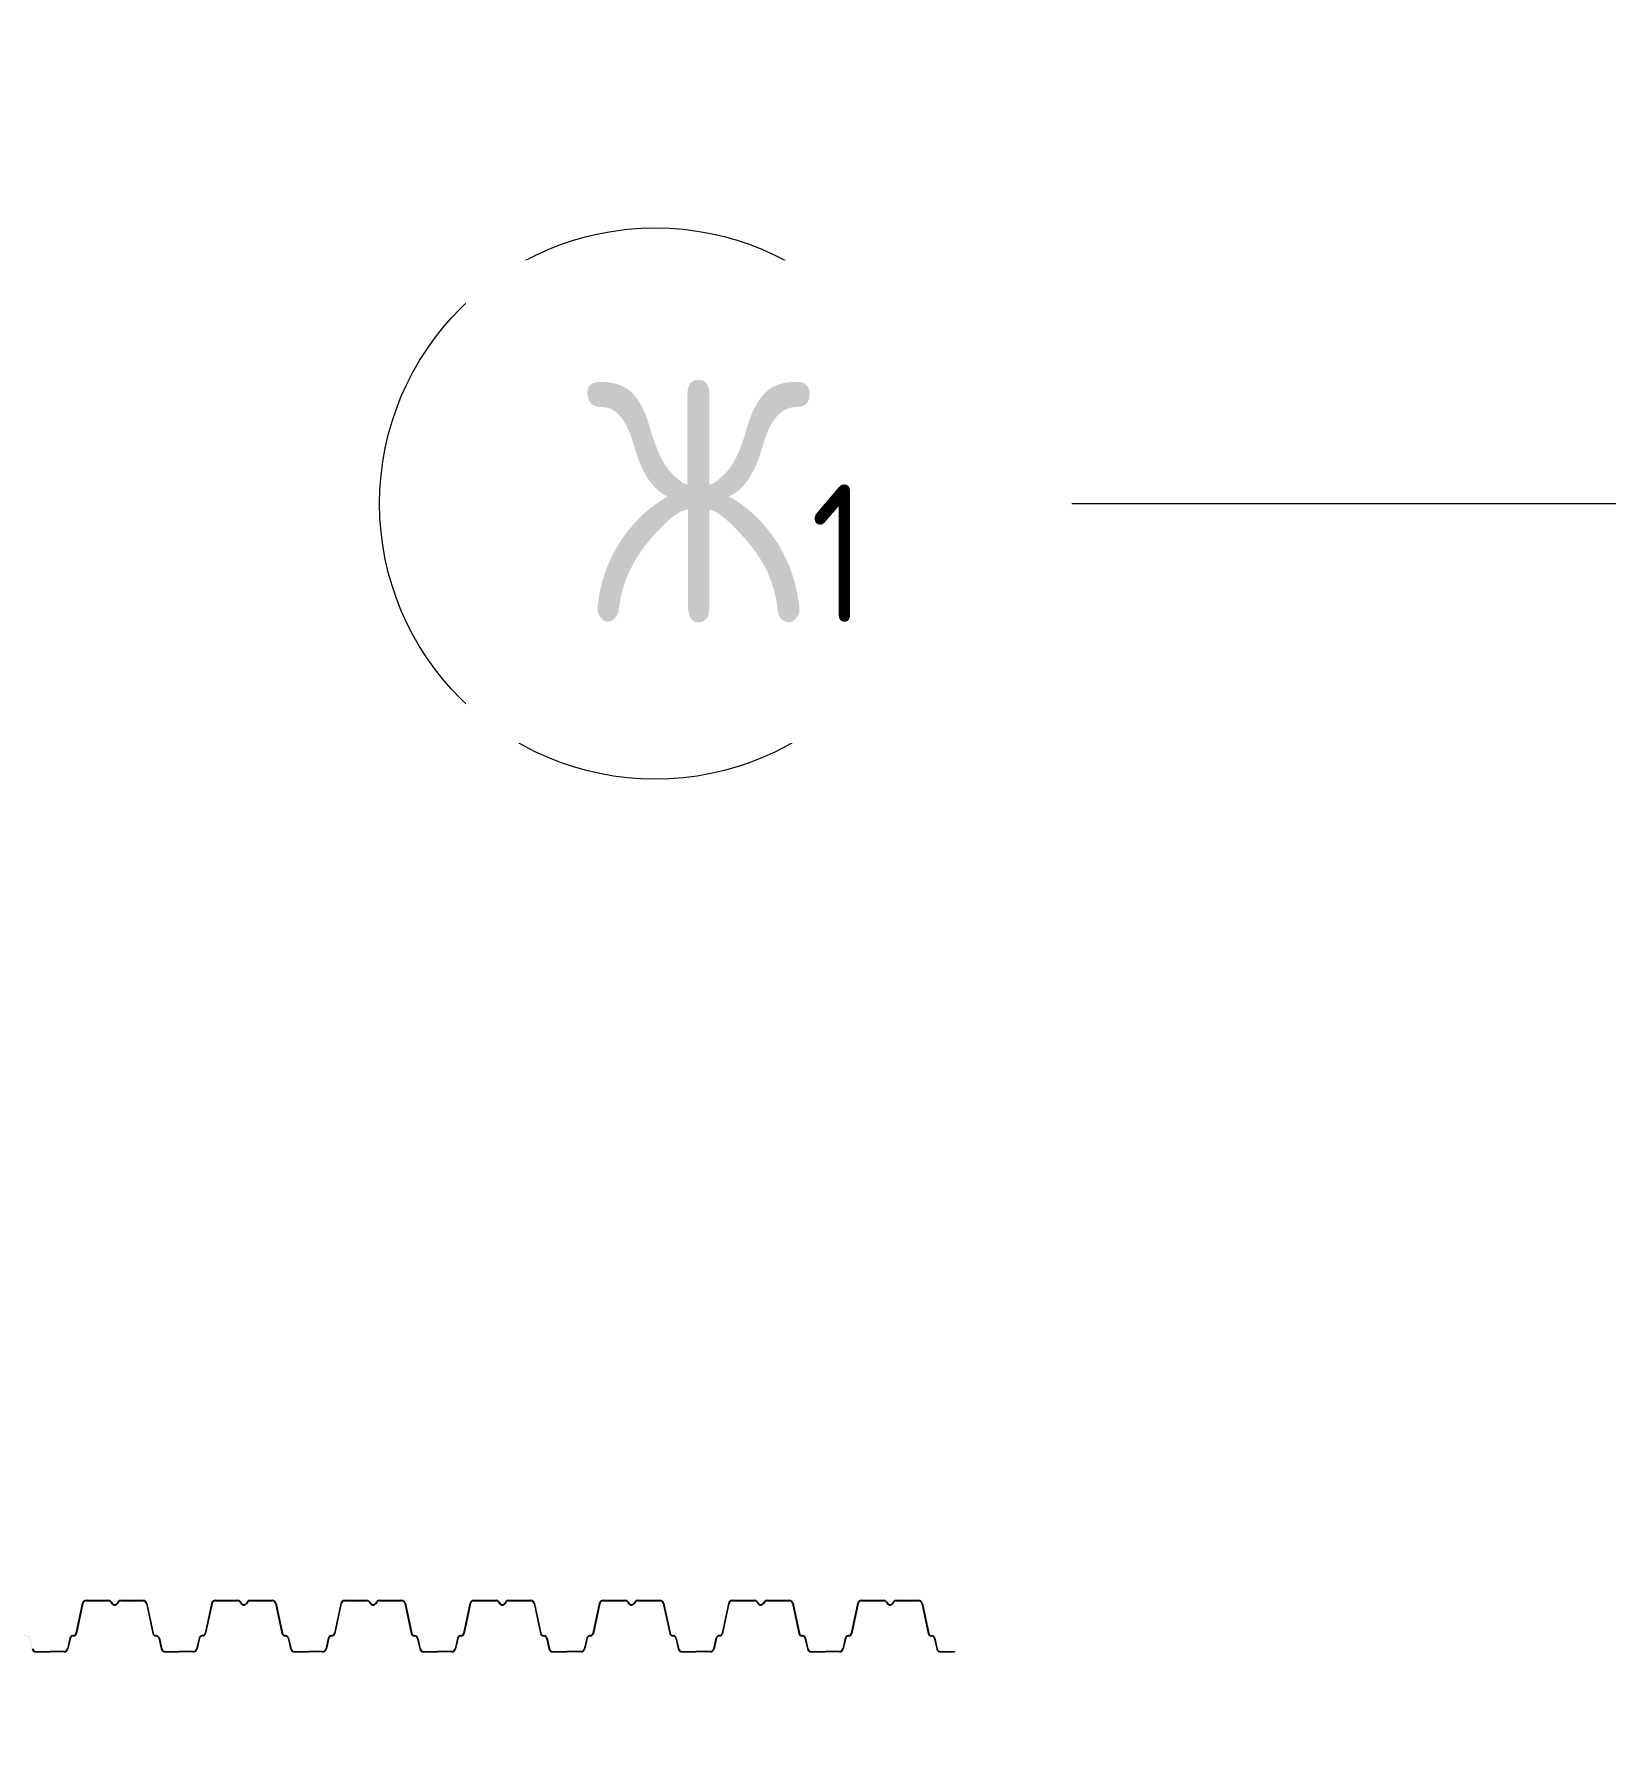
# Model space of a CAD drawing. Header units: millimetres. Extents: x -8417289 to 9420486, y 0 to 208205.
# Drawn here: x -225669 to -223389, y 104800 to 107282 of the extents above; entities that cross this region are included whole.
import ezdxf
from ezdxf import colors
from ezdxf.entities.mleader import LeaderData, LeaderLine
from ezdxf.math import Vec2, Vec3

# ---------------------------------------------------------------- set-up
doc = ezdxf.new("R2010")
doc.units = ezdxf.units.MM
doc.header["$MEASUREMENT"] = 0
doc.linetypes.add('CENTER', pattern=[2, 1.25, -0.25, 0.25, -0.25])
doc.layers.get('0').update_dxf_attribs({"color": 250, "lineweight": 9})
for name, color, linetype, lineweight in [('_АР ТЕКСТ', 250, 'Continuous', 25), ('АР_Оси', 195, 'Continuous', 9), ('АР_Отметки', 250, 'Continuous', 15)]:
    doc.layers.add(name, color=color, linetype=linetype, lineweight=lineweight)
doc.styles.add('ISOCPEUR', font='isocpeur.TTF', dxfattribs={"width": 0.7})
doc.styles.add('ГОСТ 2.304', font='isocpeur.TTF', dxfattribs={"width": 0.7})

# ---------------------------------------------------------------- blocks, each defined once
blk = doc.blocks.new('_DotSmall')
at = {"color": 0, "linetype": 'ByBlock', "const_width": 0.5}
blk.add_lwpolyline([(-0.0625, 0, 1), (0.0625, 0, 1)], format="xyb", close=True, dxfattribs=at)
blk = doc.blocks.new('*U3330')
h = blk.add_hatch(color=256)
h.paths.add_polyline_path([(1096.2, 20.1), (1095.4, 19.8), (1097.2, 12.2), (1098, 12.4)])
h.paths.add_polyline_path([(1096.2, 20.1), (1096.2, 20.2), (1095.4, 20), (1095.4, 19.8)])
h.paths.add_polyline_path([(1098, 12.4), (1097.2, 12.2), (1099, 4.4), (1099.8, 4.6)])
h.paths.add_polyline_path([(1099.8, 4.6), (1099, 4.4, 0.343872), (1104.6, 0), (1104.6, 0.8, -0.343461)])
h.paths.add_polyline_path([(1125, 0.8), (1104.6, 0.8), (1104.6, 0), (1125, 0)])
h.paths.add_polyline_path([(975.9, 26.9), (975.1, 27.1, -0.318844), (971.7, 24), (970.5, 23.9, 0.318609), (966.3, 20.2), (967.1, 20, -0.318595), (970.6, 23.1), (971.8, 23.2, 0.318878)])
h.paths.add_polyline_path([(967.1, 20, -0.000514), (967.1, 20), (966.3, 20.2), (962.7, 4.6), (963.5, 4.4, 0.000368), (963.5, 4.4)])
h.paths.add_polyline_path([(963.5, 4.4), (962.7, 4.6, -0.343461), (957.9, 0.8), (957.9, 0, 0.343461)])
h.paths.add_polyline_path([(957.9, 0.8), (937.5, 0.8), (937.5, 0), (957.9, 0)])
h.paths.add_polyline_path([(1028, 70.4), (1026.1, 73, 0.239303), (1022.2, 75), (1022.2, 74.2, -0.239303), (1025.5, 72.6), (1027.4, 70, 0.239303), (1031.2, 68, 0.239303), (1035.1, 70), (1037, 72.6, -0.239303), (1040.2, 74.2), (1040.2, 75, 0.239303), (1036.4, 73), (1034.5, 70.4, -0.239303), (1031.2, 68.8, -0.239303)])
h.paths.add_polyline_path([(1072.5, 75), (1040.2, 75), (1040.2, 74.2), (1072.5, 74.2, -0.354586), (1077.4, 70.2), (1086.6, 26.9), (1087.4, 27.1), (1078.2, 70.4, 0.354586)])
h.paths.add_polyline_path([(1092, 23.9), (1090.8, 24, -0.318844), (1087.4, 27.1), (1086.6, 26.9, 0.318878), (1090.7, 23.2), (1091.9, 23.1, -0.318595), (1095.4, 20), (1096.2, 20.2, 0.318609)])
h.paths.add_polyline_path([(985.1, 70.2, -0.354586), (990, 74.2), (1022.2, 74.2), (1022.2, 75), (990, 75, 0.354586), (984.3, 70.4), (975.1, 27.1), (975.9, 26.9)])
h = blk.add_hatch(color=256)
h.paths.add_polyline_path([(1283.7, 20.1), (1282.9, 19.8), (1284.7, 12.2), (1285.5, 12.4)])
h.paths.add_polyline_path([(1283.7, 20.1), (1283.7, 20.2), (1282.9, 20), (1282.9, 19.8)])
h.paths.add_polyline_path([(1285.5, 12.4), (1284.7, 12.2), (1286.5, 4.4), (1287.3, 4.6)])
h.paths.add_polyline_path([(1287.3, 4.6), (1286.5, 4.4, 0.343872), (1292.1, 0), (1292.1, 0.8, -0.343461)])
h.paths.add_polyline_path([(1312.5, 0.8), (1292.1, 0.8), (1292.1, 0), (1312.5, 0)])
h.paths.add_polyline_path([(1163.4, 26.9), (1162.6, 27.1, -0.318844), (1159.2, 24), (1158, 23.9, 0.318609), (1153.8, 20.2), (1154.6, 20, -0.318595), (1158.1, 23.1), (1159.3, 23.2, 0.318878)])
h.paths.add_polyline_path([(1154.6, 20, -0.000514), (1154.6, 20), (1153.8, 20.2), (1150.2, 4.6), (1151, 4.4, 0.000368), (1151, 4.4)])
h.paths.add_polyline_path([(1151, 4.4), (1150.2, 4.6, -0.343461), (1145.4, 0.8), (1145.4, 0, 0.343461)])
h.paths.add_polyline_path([(1145.4, 0.8), (1125, 0.8), (1125, 0), (1145.4, 0)])
h.paths.add_polyline_path([(1215.5, 70.4), (1213.6, 73, 0.239303), (1209.7, 75), (1209.7, 74.2, -0.239303), (1213, 72.6), (1214.9, 70, 0.239303), (1218.7, 68, 0.239303), (1222.6, 70), (1224.5, 72.6, -0.239303), (1227.7, 74.2), (1227.7, 75, 0.239303), (1223.9, 73), (1222, 70.4, -0.239303), (1218.7, 68.8, -0.239303)])
h.paths.add_polyline_path([(1260, 75), (1227.7, 75), (1227.7, 74.2), (1260, 74.2, -0.354586), (1264.9, 70.2), (1274.1, 26.9), (1274.9, 27.1), (1265.7, 70.4, 0.354586)])
h.paths.add_polyline_path([(1279.5, 23.9), (1278.3, 24, -0.318844), (1274.9, 27.1), (1274.1, 26.9, 0.318878), (1278.2, 23.2), (1279.4, 23.1, -0.318595), (1282.9, 20), (1283.7, 20.2, 0.318609)])
h.paths.add_polyline_path([(1172.6, 70.2, -0.354586), (1177.5, 74.2), (1209.7, 74.2), (1209.7, 75), (1177.5, 75, 0.354586), (1171.8, 70.4), (1162.6, 27.1), (1163.4, 26.9)])
h = blk.add_hatch(color=256)
h.paths.add_polyline_path([(1471.2, 20.1), (1470.4, 19.8), (1472.2, 12.2), (1473, 12.4)])
h.paths.add_polyline_path([(1471.2, 20.1), (1471.2, 20.2), (1470.4, 20), (1470.4, 19.8)])
h.paths.add_polyline_path([(1473, 12.4), (1472.2, 12.2), (1474, 4.4), (1474.8, 4.6)])
h.paths.add_polyline_path([(1474.8, 4.6), (1474, 4.4, 0.343872), (1479.6, 0), (1479.6, 0.8, -0.343461)])
h.paths.add_polyline_path([(1500, 0.8), (1479.6, 0.8), (1479.6, 0), (1500, 0)])
h.paths.add_polyline_path([(1350.9, 26.9), (1350.1, 27.1, -0.318844), (1346.7, 24), (1345.5, 23.9, 0.318609), (1341.3, 20.2), (1342.1, 20, -0.318595), (1345.6, 23.1), (1346.8, 23.2, 0.318878)])
h.paths.add_polyline_path([(1342.1, 20, -0.000514), (1342.1, 20), (1341.3, 20.2), (1337.7, 4.6), (1338.5, 4.4, 0.000368), (1338.5, 4.4)])
h.paths.add_polyline_path([(1338.5, 4.4), (1337.7, 4.6, -0.343461), (1332.9, 0.8), (1332.9, 0, 0.343461)])
h.paths.add_polyline_path([(1332.9, 0.8), (1312.5, 0.8), (1312.5, 0), (1332.9, 0)])
h.paths.add_polyline_path([(1403, 70.4), (1401.1, 73, 0.239303), (1397.2, 75), (1397.2, 74.2, -0.239303), (1400.5, 72.6), (1402.4, 70, 0.239303), (1406.2, 68, 0.239303), (1410.1, 70), (1412, 72.6, -0.239303), (1415.2, 74.2), (1415.2, 75, 0.239303), (1411.4, 73), (1409.5, 70.4, -0.239303), (1406.2, 68.8, -0.239303)])
h.paths.add_polyline_path([(1447.5, 75), (1415.2, 75), (1415.2, 74.2), (1447.5, 74.2, -0.354586), (1452.4, 70.2), (1461.6, 26.9), (1462.4, 27.1), (1453.2, 70.4, 0.354586)])
h.paths.add_polyline_path([(1467, 23.9), (1465.8, 24, -0.318844), (1462.4, 27.1), (1461.6, 26.9, 0.318878), (1465.7, 23.2), (1466.9, 23.1, -0.318595), (1470.4, 20), (1471.2, 20.2, 0.318609)])
h.paths.add_polyline_path([(1360.1, 70.2, -0.354586), (1365, 74.2), (1397.2, 74.2), (1397.2, 75), (1365, 75, 0.354586), (1359.3, 70.4), (1350.1, 27.1), (1350.9, 26.9)])
h = blk.add_hatch(color=256)
h.paths.add_polyline_path([(1658.7, 20.1), (1657.9, 19.8), (1659.7, 12.2), (1660.5, 12.4)])
h.paths.add_polyline_path([(1658.7, 20.1), (1658.7, 20.2), (1657.9, 20), (1657.9, 19.8)])
h.paths.add_polyline_path([(1660.5, 12.4), (1659.7, 12.2), (1661.5, 4.4), (1662.3, 4.6)])
h.paths.add_polyline_path([(1662.3, 4.6), (1661.5, 4.4, 0.343872), (1667.1, 0), (1667.1, 0.8, -0.343461)])
h.paths.add_polyline_path([(1687.5, 0.8), (1667.1, 0.8), (1667.1, 0), (1687.5, 0)])
h.paths.add_polyline_path([(1538.4, 26.9), (1537.6, 27.1, -0.318844), (1534.2, 24), (1533, 23.9, 0.318609), (1528.8, 20.2), (1529.6, 20, -0.318595), (1533.1, 23.1), (1534.3, 23.2, 0.318878)])
h.paths.add_polyline_path([(1529.6, 20, -0.000514), (1529.6, 20), (1528.8, 20.2), (1525.2, 4.6), (1526, 4.4, 0.000368), (1526, 4.4)])
h.paths.add_polyline_path([(1526, 4.4), (1525.2, 4.6, -0.343461), (1520.4, 0.8), (1520.4, 0, 0.343461)])
h.paths.add_polyline_path([(1520.4, 0.8), (1500, 0.8), (1500, 0), (1520.4, 0)])
h.paths.add_polyline_path([(1590.5, 70.4), (1588.6, 73, 0.239303), (1584.7, 75), (1584.7, 74.2, -0.239303), (1588, 72.6), (1589.9, 70, 0.239303), (1593.7, 68, 0.239303), (1597.6, 70), (1599.5, 72.6, -0.239303), (1602.7, 74.2), (1602.7, 75, 0.239303), (1598.9, 73), (1597, 70.4, -0.239303), (1593.7, 68.8, -0.239303)])
h.paths.add_polyline_path([(1635, 75), (1602.7, 75), (1602.7, 74.2), (1635, 74.2, -0.354586), (1639.9, 70.2), (1649.1, 26.9), (1649.9, 27.1), (1640.7, 70.4, 0.354586)])
h.paths.add_polyline_path([(1654.5, 23.9), (1653.3, 24, -0.318844), (1649.9, 27.1), (1649.1, 26.9, 0.318878), (1653.2, 23.2), (1654.4, 23.1, -0.318595), (1657.9, 20), (1658.7, 20.2, 0.318609)])
h.paths.add_polyline_path([(1547.6, 70.2, -0.354586), (1552.5, 74.2), (1584.7, 74.2), (1584.7, 75), (1552.5, 75, 0.354586), (1546.8, 70.4), (1537.6, 27.1), (1538.4, 26.9)])
h = blk.add_hatch(color=256)
h.paths.add_polyline_path([(1846.2, 20.1), (1845.4, 19.8), (1847.2, 12.2), (1848, 12.4)])
h.paths.add_polyline_path([(1846.2, 20.1), (1846.2, 20.2), (1845.4, 20), (1845.4, 19.8)])
h.paths.add_polyline_path([(1848, 12.4), (1847.2, 12.2), (1849, 4.4), (1849.8, 4.6)])
h.paths.add_polyline_path([(1849.8, 4.6), (1849, 4.4, 0.343872), (1854.6, 0), (1854.6, 0.8, -0.343461)])
h.paths.add_polyline_path([(1875, 0.8), (1854.6, 0.8), (1854.6, 0), (1875, 0)])
h.paths.add_polyline_path([(1725.9, 26.9), (1725.1, 27.1, -0.318844), (1721.7, 24), (1720.5, 23.9, 0.318609), (1716.3, 20.2), (1717.1, 20, -0.318595), (1720.6, 23.1), (1721.8, 23.2, 0.318878)])
h.paths.add_polyline_path([(1717.1, 20, -0.000514), (1717.1, 20), (1716.3, 20.2), (1712.7, 4.6), (1713.5, 4.4, 0.000368), (1713.5, 4.4)])
h.paths.add_polyline_path([(1713.5, 4.4), (1712.7, 4.6, -0.343461), (1707.9, 0.8), (1707.9, 0, 0.343461)])
h.paths.add_polyline_path([(1707.9, 0.8), (1687.5, 0.8), (1687.5, 0), (1707.9, 0)])
h.paths.add_polyline_path([(1778, 70.4), (1776.1, 73, 0.239303), (1772.2, 75), (1772.2, 74.2, -0.239303), (1775.5, 72.6), (1777.4, 70, 0.239303), (1781.2, 68, 0.239303), (1785.1, 70), (1787, 72.6, -0.239303), (1790.2, 74.2), (1790.2, 75, 0.239303), (1786.4, 73), (1784.5, 70.4, -0.239303), (1781.2, 68.8, -0.239303)])
h.paths.add_polyline_path([(1822.5, 75), (1790.2, 75), (1790.2, 74.2), (1822.5, 74.2, -0.354586), (1827.4, 70.2), (1836.6, 26.9), (1837.4, 27.1), (1828.2, 70.4, 0.354586)])
h.paths.add_polyline_path([(1842, 23.9), (1840.8, 24, -0.318844), (1837.4, 27.1), (1836.6, 26.9, 0.318878), (1840.7, 23.2), (1841.9, 23.1, -0.318595), (1845.4, 20), (1846.2, 20.2, 0.318609)])
h.paths.add_polyline_path([(1735.1, 70.2, -0.354586), (1740, 74.2), (1772.2, 74.2), (1772.2, 75), (1740, 75, 0.354586), (1734.3, 70.4), (1725.1, 27.1), (1725.9, 26.9)])
h = blk.add_hatch(color=256)
h.paths.add_polyline_path([(2033.7, 20.1), (2032.9, 19.8), (2034.7, 12.2), (2035.5, 12.4)])
h.paths.add_polyline_path([(2033.7, 20.1), (2033.7, 20.2), (2032.9, 20), (2032.9, 19.8)])
h.paths.add_polyline_path([(2035.5, 12.4), (2034.7, 12.2), (2036.5, 4.4), (2037.3, 4.6)])
h.paths.add_polyline_path([(2037.3, 4.6), (2036.5, 4.4, 0.343872), (2042.1, 0), (2042.1, 0.8, -0.343461)])
h.paths.add_polyline_path([(2062.5, 0.8), (2042.1, 0.8), (2042.1, 0), (2062.5, 0)])
h.paths.add_polyline_path([(1913.4, 26.9), (1912.6, 27.1, -0.318844), (1909.2, 24), (1908, 23.9, 0.318609), (1903.8, 20.2), (1904.6, 20, -0.318595), (1908.1, 23.1), (1909.3, 23.2, 0.318878)])
h.paths.add_polyline_path([(1904.6, 20, -0.000514), (1904.6, 20), (1903.8, 20.2), (1900.2, 4.6), (1901, 4.4, 0.000368), (1901, 4.4)])
h.paths.add_polyline_path([(1901, 4.4), (1900.2, 4.6, -0.343461), (1895.4, 0.8), (1895.4, 0, 0.343461)])
h.paths.add_polyline_path([(1895.4, 0.8), (1875, 0.8), (1875, 0), (1895.4, 0)])
h.paths.add_polyline_path([(1965.5, 70.4), (1963.6, 73, 0.239303), (1959.7, 75), (1959.7, 74.2, -0.239303), (1963, 72.6), (1964.9, 70, 0.239303), (1968.7, 68, 0.239303), (1972.6, 70), (1974.5, 72.6, -0.239303), (1977.7, 74.2), (1977.7, 75, 0.239303), (1973.9, 73), (1972, 70.4, -0.239303), (1968.7, 68.8, -0.239303)])
h.paths.add_polyline_path([(2010, 75), (1977.7, 75), (1977.7, 74.2), (2010, 74.2, -0.354586), (2014.9, 70.2), (2024.1, 26.9), (2024.9, 27.1), (2015.7, 70.4, 0.354586)])
h.paths.add_polyline_path([(2029.5, 23.9), (2028.3, 24, -0.318844), (2024.9, 27.1), (2024.1, 26.9, 0.318878), (2028.2, 23.2), (2029.4, 23.1, -0.318595), (2032.9, 20), (2033.7, 20.2, 0.318609)])
h.paths.add_polyline_path([(1922.6, 70.2, -0.354586), (1927.5, 74.2), (1959.7, 74.2), (1959.7, 75), (1927.5, 75, 0.354586), (1921.8, 70.4), (1912.6, 27.1), (1913.4, 26.9)])
h = blk.add_hatch(color=256)
h.paths.add_polyline_path([(2221.2, 20.1), (2220.4, 19.8), (2222.2, 12.2), (2223, 12.4)])
h.paths.add_polyline_path([(2221.2, 20.1), (2221.2, 20.2), (2220.4, 20), (2220.4, 19.8)])
h.paths.add_polyline_path([(2223, 12.4), (2222.2, 12.2), (2224, 4.4), (2224.8, 4.6)])
h.paths.add_polyline_path([(2224.8, 4.6), (2224, 4.4, 0.343872), (2229.6, 0), (2229.6, 0.8, -0.343461)])
h.paths.add_polyline_path([(2250, 0.8), (2229.6, 0.8), (2229.6, 0), (2250, 0)])
h.paths.add_polyline_path([(2100.9, 26.9), (2100.1, 27.1, -0.318844), (2096.7, 24), (2095.5, 23.9, 0.318609), (2091.3, 20.2), (2092.1, 20, -0.318595), (2095.6, 23.1), (2096.8, 23.2, 0.318878)])
h.paths.add_polyline_path([(2092.1, 20, -0.000514), (2092.1, 20), (2091.3, 20.2), (2087.7, 4.6), (2088.5, 4.4, 0.000368), (2088.5, 4.4)])
h.paths.add_polyline_path([(2088.5, 4.4), (2087.7, 4.6, -0.343461), (2082.9, 0.8), (2082.9, 0, 0.343461)])
h.paths.add_polyline_path([(2082.9, 0.8), (2062.5, 0.8), (2062.5, 0), (2082.9, 0)])
h.paths.add_polyline_path([(2153, 70.4), (2151.1, 73, 0.239303), (2147.2, 75), (2147.2, 74.2, -0.239303), (2150.5, 72.6), (2152.4, 70, 0.239303), (2156.2, 68, 0.239303), (2160.1, 70), (2162, 72.6, -0.239303), (2165.2, 74.2), (2165.2, 75, 0.239303), (2161.4, 73), (2159.5, 70.4, -0.239303), (2156.2, 68.8, -0.239303)])
h.paths.add_polyline_path([(2197.5, 75), (2165.2, 75), (2165.2, 74.2), (2197.5, 74.2, -0.354586), (2202.4, 70.2), (2211.6, 26.9), (2212.4, 27.1), (2203.2, 70.4, 0.354586)])
h.paths.add_polyline_path([(2217, 23.9), (2215.8, 24, -0.318844), (2212.4, 27.1), (2211.6, 26.9, 0.318878), (2215.7, 23.2), (2216.9, 23.1, -0.318595), (2220.4, 20), (2221.2, 20.2, 0.318609)])
h.paths.add_polyline_path([(2110.1, 70.2, -0.354586), (2115, 74.2), (2147.2, 74.2), (2147.2, 75), (2115, 75, 0.354586), (2109.3, 70.4), (2100.1, 27.1), (2100.9, 26.9)])
h = blk.add_hatch(color=256)
h.paths.add_polyline_path([(2408.7, 20.1), (2407.9, 19.8), (2409.7, 12.2), (2410.5, 12.4)])
h.paths.add_polyline_path([(2408.7, 20.1), (2408.7, 20.2), (2407.9, 20), (2407.9, 19.8)])
h.paths.add_polyline_path([(2410.5, 12.4), (2409.7, 12.2), (2411.5, 4.4), (2412.3, 4.6)])
h.paths.add_polyline_path([(2412.3, 4.6), (2411.5, 4.4, 0.343872), (2417.1, 0), (2417.1, 0.8, -0.343461)])
h.paths.add_polyline_path([(2437.5, 0.8), (2417.1, 0.8), (2417.1, 0), (2437.5, 0)])
h.paths.add_polyline_path([(2288.4, 26.9), (2287.6, 27.1, -0.318844), (2284.2, 24), (2283, 23.9, 0.318609), (2278.8, 20.2), (2279.6, 20, -0.318595), (2283.1, 23.1), (2284.3, 23.2, 0.318878)])
h.paths.add_polyline_path([(2279.6, 20, -0.000514), (2279.6, 20), (2278.8, 20.2), (2275.2, 4.6), (2276, 4.4, 0.000368), (2276, 4.4)])
h.paths.add_polyline_path([(2276, 4.4), (2275.2, 4.6, -0.343461), (2270.4, 0.8), (2270.4, 0, 0.343461)])
h.paths.add_polyline_path([(2270.4, 0.8), (2250, 0.8), (2250, 0), (2270.4, 0)])
h.paths.add_polyline_path([(2340.5, 70.4), (2338.6, 73, 0.239303), (2334.7, 75), (2334.7, 74.2, -0.239303), (2338, 72.6), (2339.9, 70, 0.239303), (2343.7, 68, 0.239303), (2347.6, 70), (2349.5, 72.6, -0.239303), (2352.7, 74.2), (2352.7, 75, 0.239303), (2348.9, 73), (2347, 70.4, -0.239303), (2343.7, 68.8, -0.239303)])
h.paths.add_polyline_path([(2385, 75), (2352.7, 75), (2352.7, 74.2), (2385, 74.2, -0.354586), (2389.9, 70.2), (2399.1, 26.9), (2399.9, 27.1), (2390.7, 70.4, 0.354586)])
h.paths.add_polyline_path([(2404.5, 23.9), (2403.3, 24, -0.318844), (2399.9, 27.1), (2399.1, 26.9, 0.318878), (2403.2, 23.2), (2404.4, 23.1, -0.318595), (2407.9, 20), (2408.7, 20.2, 0.318609)])
h.paths.add_polyline_path([(2297.6, 70.2, -0.354586), (2302.5, 74.2), (2334.7, 74.2), (2334.7, 75), (2302.5, 75, 0.354586), (2296.8, 70.4), (2287.6, 27.1), (2288.4, 26.9)])
for p, q in [((1177.5, 75), (1209.7, 75)), ((1209.7, 75), (1209.7, 74.2)), ((1227.7, 75), (1260, 75)), ((1227.7, 75), (1227.7, 74.2)), ((1365, 75), (1397.2, 75)), ((1397.2, 75), (1397.2, 74.2)), ((1415.2, 75), (1447.5, 75)), ((1415.2, 75), (1415.2, 74.2)), ((1552.5, 75), (1584.7, 75)), ((1584.7, 75), (1584.7, 74.2)), ((1602.7, 75), (1635, 75)), ((1602.7, 75), (1602.7, 74.2)), ((1740, 75), (1772.2, 75)), ((1772.2, 75), (1772.2, 74.2)), ((1790.2, 75), (1822.5, 75)), ((1790.2, 75), (1790.2, 74.2)), ((1927.5, 75), (1959.7, 75)), ((1959.7, 75), (1959.7, 74.2)), ((1977.7, 75), (2010, 75)), ((1977.7, 75), (1977.7, 74.2)), ((2115, 75), (2147.2, 75)), ((2147.2, 75), (2147.2, 74.2)), ((2165.2, 75), (2197.5, 75)), ((2165.2, 75), (2165.2, 74.2)), ((2302.5, 75), (2334.7, 75)), ((2334.7, 75), (2334.7, 74.2)), ((2352.7, 75), (2385, 75)), ((2352.7, 75), (2352.7, 74.2)), ((1171.8, 70.4), (1162.6, 27.1)), ((1172.6, 70.2), (1163.4, 26.9)), ((1177.5, 74.2), (1209.7, 74.2)), ((1213, 72.6), (1214.9, 70)), ((1213.6, 73), (1215.5, 70.4)), ((1223.9, 73), (1222, 70.4)), ((1224.5, 72.6), (1222.6, 70)), ((1227.7, 74.2), (1260, 74.2)), ((1264.9, 70.2), (1274.1, 26.9)), ((1265.7, 70.4), (1274.9, 27.1)), ((1359.3, 70.4), (1350.1, 27.1)), ((1360.1, 70.2), (1350.9, 26.9)), ((1365, 74.2), (1397.2, 74.2)), ((1400.5, 72.6), (1402.4, 70)), ((1401.1, 73), (1403, 70.4)), ((1411.4, 73), (1409.5, 70.4)), ((1412, 72.6), (1410.1, 70)), ((1415.2, 74.2), (1447.5, 74.2)), ((1452.4, 70.2), (1461.6, 26.9)), ((1453.2, 70.4), (1462.4, 27.1)), ((1546.8, 70.4), (1537.6, 27.1)), ((1547.6, 70.2), (1538.4, 26.9)), ((1552.5, 74.2), (1584.7, 74.2)), ((1588, 72.6), (1589.9, 70)), ((1588.6, 73), (1590.5, 70.4)), ((1598.9, 73), (1597, 70.4)), ((1599.5, 72.6), (1597.6, 70)), ((1602.7, 74.2), (1635, 74.2)), ((1639.9, 70.2), (1649.1, 26.9)), ((1640.7, 70.4), (1649.9, 27.1)), ((1734.3, 70.4), (1725.1, 27.1)), ((1735.1, 70.2), (1725.9, 26.9)), ((1740, 74.2), (1772.2, 74.2)), ((1775.5, 72.6), (1777.4, 70)), ((1776.1, 73), (1778, 70.4)), ((1786.4, 73), (1784.5, 70.4)), ((1787, 72.6), (1785.1, 70)), ((1790.2, 74.2), (1822.5, 74.2)), ((1827.4, 70.2), (1836.6, 26.9)), ((1828.2, 70.4), (1837.4, 27.1)), ((1921.8, 70.4), (1912.6, 27.1)), ((1922.6, 70.2), (1913.4, 26.9)), ((1927.5, 74.2), (1959.7, 74.2)), ((1963, 72.6), (1964.9, 70)), ((1963.6, 73), (1965.5, 70.4)), ((1973.9, 73), (1972, 70.4)), ((1974.5, 72.6), (1972.6, 70)), ((1977.7, 74.2), (2010, 74.2)), ((2014.9, 70.2), (2024.1, 26.9)), ((2015.7, 70.4), (2024.9, 27.1)), ((2109.3, 70.4), (2100.1, 27.1)), ((2110.1, 70.2), (2100.9, 26.9)), ((2115, 74.2), (2147.2, 74.2)), ((2150.5, 72.6), (2152.4, 70)), ((2151.1, 73), (2153, 70.4)), ((2161.4, 73), (2159.5, 70.4)), ((2162, 72.6), (2160.1, 70)), ((2165.2, 74.2), (2197.5, 74.2)), ((2202.4, 70.2), (2211.6, 26.9)), ((2203.2, 70.4), (2212.4, 27.1)), ((2296.8, 70.4), (2287.6, 27.1)), ((2297.6, 70.2), (2288.4, 26.9)), ((2302.5, 74.2), (2334.7, 74.2)), ((2338, 72.6), (2339.9, 70)), ((2338.6, 73), (2340.5, 70.4)), ((2348.9, 73), (2347, 70.4)), ((2349.5, 72.6), (2347.6, 70)), ((2352.7, 74.2), (2385, 74.2)), ((2389.9, 70.2), (2399.1, 26.9)), ((2390.7, 70.4), (2399.9, 27.1)), ((1163.4, 26.9), (1162.6, 27.1)), ((1274.1, 26.9), (1274.9, 27.1)), ((1350.9, 26.9), (1350.1, 27.1)), ((1461.6, 26.9), (1462.4, 27.1)), ((1538.4, 26.9), (1537.6, 27.1)), ((1649.1, 26.9), (1649.9, 27.1)), ((1725.9, 26.9), (1725.1, 27.1)), ((1836.6, 26.9), (1837.4, 27.1)), ((1913.4, 26.9), (1912.6, 27.1)), ((2024.1, 26.9), (2024.9, 27.1)), ((2100.9, 26.9), (2100.1, 27.1)), ((2211.6, 26.9), (2212.4, 27.1)), ((2288.4, 26.9), (2287.6, 27.1)), ((2399.1, 26.9), (2399.9, 27.1)), ((1104.6, 0.8), (1125, 0.8)), ((1104.6, 0), (1104.6, 0.8)), ((1104.6, 0), (1125, 0)), ((1125, 0.8), (1125, 0)), ((1125, 0.8), (1125, 0)), ((1145.4, 0.8), (1125, 0.8)), ((1145.4, 0), (1125, 0)), ((1145.4, 0), (1145.4, 0.8)), ((1153.8, 20.2), (1150.2, 4.6)), ((1150.2, 4.6), (1151, 4.4)), ((1154.6, 20), (1151, 4.4)), ((1154.6, 20), (1153.8, 20.2)), ((1159.2, 24), (1158, 23.9)), ((1159.3, 23.2), (1158.1, 23.1)), ((1278.2, 23.2), (1279.4, 23.1)), ((1278.3, 24), (1279.5, 23.9)), ((1282.9, 20), (1283.7, 20.2)), ((1282.9, 20), (1286.5, 4.4)), ((1283.7, 20.2), (1287.3, 4.6)), ((1286.5, 4.4), (1287.3, 4.6)), ((1292.1, 0.8), (1312.5, 0.8)), ((1292.1, 0), (1292.1, 0.8)), ((1292.1, 0), (1312.5, 0)), ((1312.5, 0.8), (1312.5, 0)), ((1312.5, 0.8), (1312.5, 0)), ((1332.9, 0.8), (1312.5, 0.8)), ((1332.9, 0), (1312.5, 0)), ((1332.9, 0), (1332.9, 0.8)), ((1341.3, 20.2), (1337.7, 4.6)), ((1337.7, 4.6), (1338.5, 4.4)), ((1342.1, 20), (1338.5, 4.4)), ((1342.1, 20), (1341.3, 20.2)), ((1346.7, 24), (1345.5, 23.9)), ((1346.8, 23.2), (1345.6, 23.1)), ((1465.7, 23.2), (1466.9, 23.1)), ((1465.8, 24), (1467, 23.9)), ((1470.4, 20), (1471.2, 20.2)), ((1470.4, 20), (1474, 4.4)), ((1471.2, 20.2), (1474.8, 4.6)), ((1474, 4.4), (1474.8, 4.6)), ((1479.6, 0.8), (1500, 0.8)), ((1479.6, 0), (1479.6, 0.8)), ((1479.6, 0), (1500, 0)), ((1500, 0.8), (1500, 0)), ((1500, 0.8), (1500, 0)), ((1520.4, 0.8), (1500, 0.8)), ((1520.4, 0), (1500, 0)), ((1520.4, 0), (1520.4, 0.8)), ((1528.8, 20.2), (1525.2, 4.6)), ((1525.2, 4.6), (1526, 4.4)), ((1529.6, 20), (1526, 4.4)), ((1529.6, 20), (1528.8, 20.2)), ((1534.2, 24), (1533, 23.9)), ((1534.3, 23.2), (1533.1, 23.1)), ((1653.2, 23.2), (1654.4, 23.1)), ((1653.3, 24), (1654.5, 23.9)), ((1657.9, 20), (1658.7, 20.2)), ((1657.9, 20), (1661.5, 4.4)), ((1658.7, 20.2), (1662.3, 4.6)), ((1661.5, 4.4), (1662.3, 4.6)), ((1667.1, 0.8), (1687.5, 0.8)), ((1667.1, 0), (1667.1, 0.8)), ((1667.1, 0), (1687.5, 0)), ((1687.5, 0.8), (1687.5, 0)), ((1687.5, 0.8), (1687.5, 0)), ((1707.9, 0.8), (1687.5, 0.8)), ((1707.9, 0), (1687.5, 0)), ((1707.9, 0), (1707.9, 0.8)), ((1716.3, 20.2), (1712.7, 4.6)), ((1712.7, 4.6), (1713.5, 4.4)), ((1717.1, 20), (1713.5, 4.4)), ((1717.1, 20), (1716.3, 20.2)), ((1721.7, 24), (1720.5, 23.9)), ((1721.8, 23.2), (1720.6, 23.1)), ((1840.7, 23.2), (1841.9, 23.1)), ((1840.8, 24), (1842, 23.9)), ((1845.4, 20), (1846.2, 20.2)), ((1845.4, 20), (1849, 4.4)), ((1846.2, 20.2), (1849.8, 4.6)), ((1849, 4.4), (1849.8, 4.6)), ((1854.6, 0.8), (1875, 0.8)), ((1854.6, 0), (1854.6, 0.8)), ((1854.6, 0), (1875, 0)), ((1875, 0.8), (1875, 0)), ((1875, 0.8), (1875, 0)), ((1895.4, 0.8), (1875, 0.8)), ((1895.4, 0), (1875, 0)), ((1895.4, 0), (1895.4, 0.8)), ((1903.8, 20.2), (1900.2, 4.6)), ((1900.2, 4.6), (1901, 4.4)), ((1904.6, 20), (1901, 4.4)), ((1904.6, 20), (1903.8, 20.2)), ((1909.2, 24), (1908, 23.9)), ((1909.3, 23.2), (1908.1, 23.1)), ((2028.2, 23.2), (2029.4, 23.1)), ((2028.3, 24), (2029.5, 23.9)), ((2032.9, 20), (2033.7, 20.2)), ((2032.9, 20), (2036.5, 4.4)), ((2033.7, 20.2), (2037.3, 4.6)), ((2036.5, 4.4), (2037.3, 4.6)), ((2042.1, 0.8), (2062.5, 0.8)), ((2042.1, 0), (2042.1, 0.8)), ((2042.1, 0), (2062.5, 0)), ((2062.5, 0.8), (2062.5, 0)), ((2062.5, 0.8), (2062.5, 0)), ((2082.9, 0.8), (2062.5, 0.8)), ((2082.9, 0), (2062.5, 0)), ((2082.9, 0), (2082.9, 0.8)), ((2091.3, 20.2), (2087.7, 4.6)), ((2087.7, 4.6), (2088.5, 4.4)), ((2092.1, 20), (2088.5, 4.4)), ((2092.1, 20), (2091.3, 20.2)), ((2096.7, 24), (2095.5, 23.9)), ((2096.8, 23.2), (2095.6, 23.1)), ((2215.7, 23.2), (2216.9, 23.1)), ((2215.8, 24), (2217, 23.9)), ((2220.4, 20), (2221.2, 20.2)), ((2220.4, 20), (2224, 4.4)), ((2221.2, 20.2), (2224.8, 4.6)), ((2224, 4.4), (2224.8, 4.6)), ((2229.6, 0.8), (2250, 0.8)), ((2229.6, 0), (2229.6, 0.8)), ((2229.6, 0), (2250, 0)), ((2250, 0.8), (2250, 0)), ((2250, 0.8), (2250, 0)), ((2270.4, 0.8), (2250, 0.8)), ((2270.4, 0), (2250, 0)), ((2270.4, 0), (2270.4, 0.8)), ((2278.8, 20.2), (2275.2, 4.6)), ((2275.2, 4.6), (2276, 4.4)), ((2279.6, 20), (2276, 4.4)), ((2279.6, 20), (2278.8, 20.2)), ((2284.2, 24), (2283, 23.9)), ((2284.3, 23.2), (2283.1, 23.1)), ((2403.2, 23.2), (2404.4, 23.1)), ((2403.3, 24), (2404.5, 23.9)), ((2407.9, 20), (2408.7, 20.2)), ((2407.9, 20), (2411.5, 4.4)), ((2408.7, 20.2), (2412.3, 4.6)), ((2411.5, 4.4), (2412.3, 4.6)), ((2417.1, 0.8), (2437.5, 0.8)), ((2417.1, 0), (2417.1, 0.8)), ((2417.1, 0), (2437.5, 0)), ((2437.5, 0.8), (2437.5, 0))]:
    blk.add_line(p, q)
for centre, radius, start, end in [((1177.5, 69.2), 5.8, 90, 168.0953), ((1209.7, 70.2), 4.8, 36.1682, 90), ((1227.7, 70.2), 4.8, 90, 143.8318), ((1260, 69.2), 5.8, 11.9047, 90), ((1365, 69.2), 5.8, 90, 168.0953), ((1397.2, 70.2), 4.8, 36.1682, 90), ((1415.2, 70.2), 4.8, 90, 143.8318), ((1447.5, 69.2), 5.8, 11.9047, 90), ((1552.5, 69.2), 5.8, 90, 168.0953), ((1584.7, 70.2), 4.8, 36.1682, 90), ((1602.7, 70.2), 4.8, 90, 143.8318), ((1635, 69.2), 5.8, 11.9047, 90), ((1740, 69.2), 5.8, 90, 168.0953), ((1772.2, 70.2), 4.8, 36.1682, 90), ((1790.2, 70.2), 4.8, 90, 143.8318), ((1822.5, 69.2), 5.8, 11.9047, 90), ((1927.5, 69.2), 5.8, 90, 168.0953), ((1959.7, 70.2), 4.8, 36.1682, 90), ((1977.7, 70.2), 4.8, 90, 143.8318), ((2010, 69.2), 5.8, 11.9047, 90), ((2115, 69.2), 5.8, 90, 168.0953), ((2147.2, 70.2), 4.8, 36.1682, 90), ((2165.2, 70.2), 4.8, 90, 143.8318), ((2197.5, 69.2), 5.8, 11.9047, 90), ((2302.5, 69.2), 5.8, 90, 168.0953), ((2334.7, 70.2), 4.8, 36.1682, 90), ((2352.7, 70.2), 4.8, 90, 143.8318), ((2385, 69.2), 5.8, 11.9047, 90), ((1177.5, 69.2), 5, 90, 168.0953), ((1209.7, 70.2), 4, 36.1682, 90), ((1218.7, 72.8), 4.8, 216.1682, 270), ((1218.7, 72.8), 4, 216.1682, 270), ((1218.7, 72.8), 4, 270, 323.8318), ((1218.7, 72.8), 4.8, 270, 323.8318), ((1227.7, 70.2), 4, 90, 143.8318), ((1260, 69.2), 5, 11.9047, 90), ((1365, 69.2), 5, 90, 168.0953), ((1397.2, 70.2), 4, 36.1682, 90), ((1406.2, 72.8), 4.8, 216.1682, 270), ((1406.2, 72.8), 4, 216.1682, 270), ((1406.2, 72.8), 4, 270, 323.8318), ((1406.2, 72.8), 4.8, 270, 323.8318), ((1415.2, 70.2), 4, 90, 143.8318), ((1447.5, 69.2), 5, 11.9047, 90), ((1552.5, 69.2), 5, 90, 168.0953), ((1584.7, 70.2), 4, 36.1682, 90), ((1593.7, 72.8), 4.8, 216.1682, 270), ((1593.7, 72.8), 4, 216.1682, 270), ((1593.7, 72.8), 4, 270, 323.8318), ((1593.7, 72.8), 4.8, 270, 323.8318), ((1602.7, 70.2), 4, 90, 143.8318), ((1635, 69.2), 5, 11.9047, 90), ((1740, 69.2), 5, 90, 168.0953), ((1772.2, 70.2), 4, 36.1682, 90), ((1781.2, 72.8), 4.8, 216.1682, 270), ((1781.2, 72.8), 4, 216.1682, 270), ((1781.2, 72.8), 4, 270, 323.8318), ((1781.2, 72.8), 4.8, 270, 323.8318), ((1790.2, 70.2), 4, 90, 143.8318), ((1822.5, 69.2), 5, 11.9047, 90), ((1927.5, 69.2), 5, 90, 168.0953), ((1959.7, 70.2), 4, 36.1682, 90), ((1968.7, 72.8), 4.8, 216.1682, 270), ((1968.7, 72.8), 4, 216.1682, 270), ((1968.7, 72.8), 4, 270, 323.8318), ((1968.7, 72.8), 4.8, 270, 323.8318), ((1977.7, 70.2), 4, 90, 143.8318), ((2010, 69.2), 5, 11.9047, 90), ((2115, 69.2), 5, 90, 168.0953), ((2147.2, 70.2), 4, 36.1682, 90), ((2156.2, 72.8), 4.8, 216.1682, 270), ((2156.2, 72.8), 4, 216.1682, 270), ((2156.2, 72.8), 4, 270, 323.8318), ((2156.2, 72.8), 4.8, 270, 323.8318), ((2165.2, 70.2), 4, 90, 143.8318), ((2197.5, 69.2), 5, 11.9047, 90), ((2302.5, 69.2), 5, 90, 168.0953), ((2334.7, 70.2), 4, 36.1682, 90), ((2343.7, 72.8), 4.8, 216.1682, 270), ((2343.7, 72.8), 4, 216.1682, 270), ((2343.7, 72.8), 4, 270, 323.8318), ((2343.7, 72.8), 4.8, 270, 323.8318), ((2352.7, 70.2), 4, 90, 143.8318), ((2385, 69.2), 5, 11.9047, 90), ((1158.7, 28), 4, 276.2626, 347.001), ((1158.7, 28), 4.8, 276.2557, 347.001), ((1278.8, 28), 4.8, 192.999, 263.7443), ((1278.8, 28), 4, 192.999, 263.7374), ((1346.2, 28), 4, 276.2626, 347.001), ((1346.2, 28), 4.8, 276.2557, 347.001), ((1466.3, 28), 4.8, 192.999, 263.7443), ((1466.3, 28), 4, 192.999, 263.7374), ((1533.7, 28), 4, 276.2626, 347.001), ((1533.7, 28), 4.8, 276.2557, 347.001), ((1653.8, 28), 4.8, 192.999, 263.7443), ((1653.8, 28), 4, 192.999, 263.7374), ((1721.2, 28), 4, 276.2626, 347.001), ((1721.2, 28), 4.8, 276.2557, 347.001), ((1841.3, 28), 4.8, 192.999, 263.7443), ((1841.3, 28), 4, 192.999, 263.7374), ((1908.7, 28), 4, 276.2626, 347.001), ((1908.7, 28), 4.8, 276.2557, 347.001), ((2028.8, 28), 4.8, 192.999, 263.7443), ((2028.8, 28), 4, 192.999, 263.7374), ((2096.2, 28), 4, 276.2626, 347.001), ((2096.2, 28), 4.8, 276.2557, 347.001), ((2216.3, 28), 4.8, 192.999, 263.7443), ((2216.3, 28), 4, 192.999, 263.7374), ((2283.7, 28), 4, 276.2626, 347.001), ((2283.7, 28), 4.8, 276.2557, 347.001), ((2403.8, 28), 4.8, 192.999, 263.7443), ((2403.8, 28), 4, 192.999, 263.7374), ((1104.6, 5.8), 5.8, 194.0933, 270), ((1104.6, 5.8), 5, 194.1776, 270), ((1145.4, 5.8), 5, 270, 345.8224), ((1145.4, 5.8), 5.8, 270, 345.9067), ((1158.5, 19.1), 4.8, 96.2626, 166.9519), ((1158.5, 19.1), 4, 96.2557, 166.9421), ((1279, 19.1), 4, 13.0579, 83.7443), ((1279, 19.1), 4.8, 13.0481, 83.7374), ((1292.1, 5.8), 5.8, 194.0933, 270), ((1292.1, 5.8), 5, 194.1776, 270), ((1332.9, 5.8), 5, 270, 345.8224), ((1332.9, 5.8), 5.8, 270, 345.9067), ((1346, 19.1), 4.8, 96.2626, 166.9519), ((1346, 19.1), 4, 96.2557, 166.9421), ((1466.5, 19.1), 4, 13.0579, 83.7443), ((1466.5, 19.1), 4.8, 13.0481, 83.7374), ((1479.6, 5.8), 5.8, 194.0933, 270), ((1479.6, 5.8), 5, 194.1776, 270), ((1520.4, 5.8), 5, 270, 345.8224), ((1520.4, 5.8), 5.8, 270, 345.9067), ((1533.5, 19.1), 4.8, 96.2626, 166.9519), ((1533.5, 19.1), 4, 96.2557, 166.9421), ((1654, 19.1), 4, 13.0579, 83.7443), ((1654, 19.1), 4.8, 13.0481, 83.7374), ((1667.1, 5.8), 5.8, 194.0933, 270), ((1667.1, 5.8), 5, 194.1776, 270), ((1707.9, 5.8), 5, 270, 345.8224), ((1707.9, 5.8), 5.8, 270, 345.9067), ((1721, 19.1), 4.8, 96.2626, 166.9519), ((1721, 19.1), 4, 96.2557, 166.9421), ((1841.5, 19.1), 4, 13.0579, 83.7443), ((1841.5, 19.1), 4.8, 13.0481, 83.7374), ((1854.6, 5.8), 5.8, 194.0933, 270), ((1854.6, 5.8), 5, 194.1776, 270), ((1895.4, 5.8), 5, 270, 345.8224), ((1895.4, 5.8), 5.8, 270, 345.9067), ((1908.5, 19.1), 4.8, 96.2626, 166.9519), ((1908.5, 19.1), 4, 96.2557, 166.9421), ((2029, 19.1), 4, 13.0579, 83.7443), ((2029, 19.1), 4.8, 13.0481, 83.7374), ((2042.1, 5.8), 5.8, 194.0933, 270), ((2042.1, 5.8), 5, 194.1776, 270), ((2082.9, 5.8), 5, 270, 345.8224), ((2082.9, 5.8), 5.8, 270, 345.9067), ((2096, 19.1), 4.8, 96.2626, 166.9519), ((2096, 19.1), 4, 96.2557, 166.9421), ((2216.5, 19.1), 4, 13.0579, 83.7443), ((2216.5, 19.1), 4.8, 13.0481, 83.7374), ((2229.6, 5.8), 5.8, 194.0933, 270), ((2229.6, 5.8), 5, 194.1776, 270), ((2270.4, 5.8), 5, 270, 345.8224), ((2270.4, 5.8), 5.8, 270, 345.9067), ((2283.5, 19.1), 4.8, 96.2626, 166.9519), ((2283.5, 19.1), 4, 96.2557, 166.9421), ((2404, 19.1), 4, 13.0579, 83.7443), ((2404, 19.1), 4.8, 13.0481, 83.7374), ((2417.1, 5.8), 5.8, 194.0933, 270), ((2417.1, 5.8), 5, 194.1776, 270)]:
    blk.add_arc(centre, radius, start, end)

msp = doc.modelspace()

# ---------------------------------------------------------------- linework, layer by layer
at = {"layer": 'АР_Оси', "linetype": 'CENTER', "ltscale": 1000}
msp.add_line((-224367.6, 106600.7), (-141189.2, 106600.7), dxfattribs=at)
at = {"layer": 'АР_Оси', "ltscale": 0.5}
msp.add_circle((-224767.6, 106600.7), 400, dxfattribs=at)

# ---------------------------------------------------------------- block references
msp.add_blockref('*U3330', (-226770.9, 104934.4))

# ---------------------------------------------------------------- next in the draw order: texts
at = {"layer": 'АР_Оси', "insert": (-224867.4, 106778.5), "char_height": 350, "width": 528.82, "attachment_point": 1, "line_spacing_factor": 1.149209, "style": 'ГОСТ 2.304', "bg_fill": 2}
msp.add_mtext('{\\W0.8;Ж\\H0.57143x;1}', dxfattribs=at)

# ---------------------------------------------------------------- next in the draw order: leaders
at = {"layer": '_АР ТЕКСТ'}
ml = msp.add_multileader_mtext('Standard', dxfattribs=at)
ml.set_content('{\\W0.8;-2,550}', color=256, style='ISOCPEUR')
ml.set_leader_properties(color=256, linetype='Continuous', lineweight=-1)
ml.set_arrow_properties(name='DOTSMALL')
ml.build(insert=Vec2(0, 0))
ml.multileader.update_dxf_attribs({"has_text_frame": 1, "text_left_attachment_type": 4, "text_right_attachment_type": 4, "dogleg_length": 100, "arrow_head_size": 180})
ctx = ml.context
ctx.base_point, ctx.char_height, ctx.arrow_head_size, ctx.landing_gap_size, ctx.plane_origin = Vec3(-302775.8, 123943.3, -2), 250, 180, 50, Vec3(-302295.5, 121699.2, -2)
ctx.left_attachment, ctx.right_attachment = 4, 4
notes = []
notes.append((ctx, [(0, (0, 0, 0), (0, 0), (1, 0), 1, [])]))
ctx.mtext.insert, ctx.mtext.width, ctx.mtext.defined_height, ctx.mtext.line_spacing_style, ctx.mtext.flow_direction = Vec3(-302725.8, 124276.6, -2), 801.086, 330.7, 2, 5
ml = msp.add_multileader_mtext('Standard', dxfattribs=at)
ml.set_content('{\\W0.8;-2,550}', color=256, style='ISOCPEUR')
ml.set_leader_properties(color=256, linetype='Continuous', lineweight=-1)
ml.set_arrow_properties(name='DOTSMALL')
ml.build(insert=Vec2(0, 0))
ml.multileader.update_dxf_attribs({"has_text_frame": 1, "text_left_attachment_type": 4, "text_right_attachment_type": 4, "dogleg_length": 100, "arrow_head_size": 180})
ctx = ml.context
ctx.base_point, ctx.char_height, ctx.arrow_head_size, ctx.landing_gap_size, ctx.plane_origin = Vec3(-314736, 120073.3, -2), 250, 180, 50, Vec3(-314255.7, 117829.3, -2)
ctx.left_attachment, ctx.right_attachment = 4, 4
notes.append((ctx, [(0, (0, 0, 0), (0, 0), (1, 0), 1, [])]))
ctx.mtext.insert, ctx.mtext.width, ctx.mtext.defined_height, ctx.mtext.line_spacing_style, ctx.mtext.flow_direction = Vec3(-314686, 120406.6, -2), 801.086, 330.7, 2, 5
at = {"layer": 'АР_Отметки'}
ml = msp.add_multileader_mtext('Standard', dxfattribs=at)
ml.set_content('{\\W0.8;-2,250}', color=256, style='ISOCPEUR')
ml.set_leader_properties(color=256, linetype='Continuous', lineweight=-1)
ml.set_arrow_properties(name='DOTSMALL')
ml.build(insert=Vec2(0, 0))
ml.multileader.update_dxf_attribs({"has_text_frame": 1, "text_left_attachment_type": 4, "text_right_attachment_type": 4, "dogleg_length": 100, "arrow_head_size": 180})
ctx = ml.context
ctx.base_point, ctx.char_height, ctx.arrow_head_size, ctx.landing_gap_size, ctx.plane_origin = Vec3(-297233.6, 128352.9), 250, 180, 50, Vec3(-296855.5, 126878.8)
ctx.left_attachment, ctx.right_attachment = 4, 4
notes.append((ctx, [(0, (0, 0, 0), (0, 0), (1, 0), 1, [])]))
ctx.mtext.insert, ctx.mtext.width, ctx.mtext.defined_height, ctx.mtext.line_spacing_style, ctx.mtext.flow_direction = Vec3(-297183.6, 128686.2), 769.989, 343.9, 2, 5
ml = msp.add_multileader_mtext('Standard', dxfattribs=at)
ml.set_content('{\\W0.8;-2,250}', color=256, style='ISOCPEUR')
ml.set_leader_properties(color=256, linetype='Continuous', lineweight=-1)
ml.set_arrow_properties(name='DOTSMALL')
ml.build(insert=Vec2(0, 0))
ml.multileader.update_dxf_attribs({"has_text_frame": 1, "text_left_attachment_type": 4, "text_right_attachment_type": 4, "dogleg_length": 100, "arrow_head_size": 180})
ctx = ml.context
ctx.base_point, ctx.char_height, ctx.arrow_head_size, ctx.landing_gap_size, ctx.plane_origin = Vec3(-298305.8, 120267, 0), 250, 180, 50, Vec3(-302964.3, 116414.7, 0)
ctx.left_attachment, ctx.right_attachment = 4, 4
notes.append((ctx, [(0, (0, 0, 0), (0, 0), (1, 0), 1, [])]))
ctx.mtext.insert, ctx.mtext.width, ctx.mtext.defined_height, ctx.mtext.line_spacing_style, ctx.mtext.flow_direction = Vec3(-298255.8, 120600.4, 0), 769.989, 343.9, 2, 5
ml = msp.add_multileader_mtext('Standard', dxfattribs=at)
ml.set_content('{\\W0.8;-2,250}', color=256, style='ISOCPEUR')
ml.set_leader_properties(color=256, linetype='Continuous', lineweight=-1)
ml.set_arrow_properties(name='DOTSMALL')
ml.build(insert=Vec2(0, 0))
ml.multileader.update_dxf_attribs({"has_text_frame": 1, "text_left_attachment_type": 4, "text_right_attachment_type": 4, "dogleg_length": 100, "arrow_head_size": 180})
ctx = ml.context
ctx.base_point, ctx.char_height, ctx.arrow_head_size, ctx.landing_gap_size, ctx.plane_origin = Vec3(-336127.5, 116985.9, 0), 250, 180, 50, Vec3(-337174, 115928.8, 0)
ctx.left_attachment, ctx.right_attachment = 4, 4
notes.append((ctx, [(0, (0, 0, 0), (0, 0), (1, 0), 1, [])]))
ctx.mtext.insert, ctx.mtext.width, ctx.mtext.defined_height, ctx.mtext.line_spacing_style, ctx.mtext.flow_direction = Vec3(-336077.5, 117319.2, 0), 769.989, 343.9, 2, 5
ml = msp.add_multileader_mtext('Standard', dxfattribs=at)
ml.set_content('{\\W0.8;-2,650}', color=256, style='ISOCPEUR')
ml.set_leader_properties(color=256, linetype='Continuous', lineweight=-1)
ml.set_arrow_properties(name='DOTSMALL')
ml.build(insert=Vec2(0, 0))
ml.multileader.update_dxf_attribs({"has_text_frame": 1, "text_left_attachment_type": 4, "text_right_attachment_type": 4, "dogleg_length": 100, "arrow_head_size": 180})
ctx = ml.context
ctx.base_point, ctx.char_height, ctx.arrow_head_size, ctx.landing_gap_size, ctx.plane_origin = Vec3(-302139.5, 114233.7), 250, 180, 50, Vec3(-302336.3, 112502.9)
ctx.left_attachment, ctx.right_attachment = 4, 4
notes.append((ctx, [(0, (0, 0, 0), (0, 0), (1, 0), 1, [])]))
ctx.mtext.insert, ctx.mtext.width, ctx.mtext.defined_height, ctx.mtext.line_spacing_style, ctx.mtext.flow_direction = Vec3(-302089.5, 114567), 881.186, 431, 2, 5
for ctx, leaders in notes:
    for number, flags, end, landing, length, lines in leaders:
        leader = LeaderData()
        leader.index, (leader.has_last_leader_line, leader.has_dogleg_vector, leader.attachment_direction) = number, flags
        leader.last_leader_point, leader.dogleg_vector, leader.dogleg_length = Vec3(end), Vec3(landing), length
        for number, points, colour, breaks in lines:
            line = LeaderLine()
            line.index, line.vertices, line.color, line.breaks = number, Vec3.list(points), colors.encode_raw_color(colour), breaks
            leader.lines.append(line)
        ctx.leaders.append(leader)

doc.saveas('drawing.dxf')
